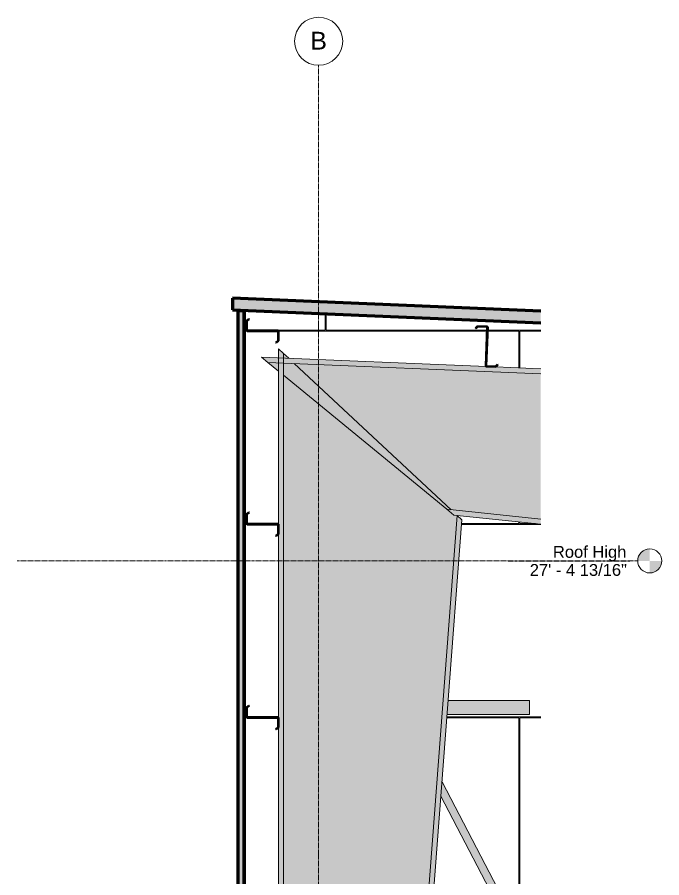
# Model space of a CAD drawing. Header units: inches. Extents: x 22688 to 23603, y -61 to 465.
# Drawn here: x 23141.7 to 23302.5, y 249.7 to 464.5 of the extents above; entities that cross this region are included whole.
import ezdxf

# ---------------------------------------------------------------- set-up
doc = ezdxf.new("R2010")
doc.units = ezdxf.units.IN
doc.header["$MEASUREMENT"] = 0
doc.linetypes.add('Grid Line 1_2_', pattern=[0.875, 0.5, -0.125, 0.125, -0.125])
for name, color, linetype, lineweight in [('A-FLOR-LEVL', 51, 'Continuous', 9), ('A-GLAZ-CWMG', 51, 'Continuous', 9), ('A-ROOF', 132, 'Continuous', 18), ('A-WALL', 113, 'Continuous', 18), ('A-WALL-PATT', 111, 'Continuous', 70), ('L-SITE-WALL', 31, 'Continuous', 18), ('Q-SPCQ', 91, 'Continuous', 9), ('S-BEAM', 12, 'Continuous', 9), ('S-COLS', 52, 'Continuous', 9), ('S-GRID', 1, 'Continuous', 9), ('S-GRID-IDEN', 1, 'Continuous', 9)]:
    doc.layers.add(name, color=color, linetype=linetype, lineweight=lineweight)
doc.styles.add('Arial', font='arial.ttf', dxfattribs={"height": 2.950599})
doc.styles.add('Arial_1', font='arial.ttf', dxfattribs={"height": 4.425898})
pattern_1 = [(45, (22007.282, 102), (-2.375879, 2.375879), []), (45, (22007.282, 105.6), (-2.375879, 2.375879), [])]

# ---------------------------------------------------------------- blocks, each defined once
blk = doc.blocks.new('Family7 - Family7-772884-Section 1 - Callout 3')
at = {"layer": 'S-BEAM'}
for points in [[(21199.24, 375.53), (21199.24, 376.78), (21129.55, 379.68), (21131.15, 378.36), (21188.53, 375.97)], [(21199.24, 338.01), (21199.24, 339.27), (21175.78, 341.72), (21177.54, 340.28)]]:
    blk.add_hatch(color=256, dxfattribs=at).paths.add_polyline_path(points, flags=0)
h = blk.add_hatch(color=256, dxfattribs=at)
h.paths.add_polyline_path([(21199.24, 339.27), (21199.24, 375.53), (21135.05, 378.2), (21135.05, 375.16), (21175.78, 341.72), (21189.54, 340.28)], flags=0)
h.paths.add_polyline_path([(21133.8, 376.19), (21133.8, 378.25), (21131.15, 378.36)], flags=0)
for p, q in [((21185.65, 377.34), (21129.55, 379.68)), ((21129.55, 379.68), (21131.15, 378.36)), ((21131.15, 378.36), (21133.8, 376.19)), ((21131.15, 378.36), (21199.24, 375.53)), ((21199.24, 376.78), (21188.02, 377.24)), ((21135.05, 375.16), (21175.78, 341.72)), ((21175.78, 341.72), (21177.54, 340.28)), ((21199.24, 339.27), (21175.78, 341.72)), ((21177.54, 340.28), (21199.24, 338.01))]:
    blk.add_line(p, q, dxfattribs=at)
blk = doc.blocks.new('Girt_Z - 8_D-V8-Section 1 - Callout 3')
at = {"layer": 'S-BEAM'}
h = blk.add_hatch(dxfattribs=at)
h.set_pattern_fill('FP_2', color=256, style=0, pattern_type=2)
h.set_pattern_definition(pattern_1)
h.paths.add_polyline_path([(21133.23, 286.77), (21133.8, 287.25), (21133.8, 289.62), (21133.75, 289.75), (21133.62, 289.8), (21125.99, 289.8), (21125.94, 289.83), (21125.91, 289.88), (21125.91, 292.2), (21126.45, 292.65), (21126.38, 292.73), (21125.8, 292.25), (21125.8, 289.88), (21125.86, 289.75), (21125.99, 289.7), (21133.62, 289.7), (21133.67, 289.67), (21133.69, 289.62), (21133.69, 287.3), (21133.16, 286.85)], flags=0)
at = {"layer": 'S-BEAM', "lineweight": 50}
for p, q in [((21126.38, 292.73), (21125.8, 292.25)), ((21125.8, 292.25), (21125.8, 289.88)), ((21125.91, 292.2), (21126.45, 292.65)), ((21125.91, 289.88), (21125.91, 292.2)), ((21126.45, 292.65), (21126.38, 292.73)), ((21133.62, 289.8), (21125.99, 289.8)), ((21125.99, 289.7), (21133.62, 289.7)), ((21133.69, 289.62), (21133.69, 287.3)), ((21133.8, 287.25), (21133.8, 289.62)), ((21133.69, 287.3), (21133.16, 286.85)), ((21133.16, 286.85), (21133.23, 286.77)), ((21133.23, 286.77), (21133.8, 287.25))]:
    blk.add_line(p, q, dxfattribs=at)
for centre, radius, start, end in [((21125.99, 289.88), 0.188, 180, 270), ((21125.99, 289.88), 0.0782, 183.0424, 270), ((21133.62, 289.62), 0.188, 0, 90), ((21133.62, 289.62), 0.0782, 2.1227, 90)]:
    blk.add_arc(centre, radius, start, end, dxfattribs=at)
blk = doc.blocks.new('Girt_Z - 8_D-V9-Section 1 - Callout 3')
at = {"layer": 'S-BEAM'}
h = blk.add_hatch(dxfattribs=at)
h.set_pattern_fill('FP_2', color=256, style=0, pattern_type=2)
h.set_pattern_definition(pattern_1)
h.paths.add_polyline_path([(21133.23, 335.02), (21133.8, 335.5), (21133.8, 337.87), (21133.75, 338), (21133.62, 338.05), (21125.99, 338.05), (21125.94, 338.08), (21125.91, 338.13), (21125.91, 340.45), (21126.45, 340.9), (21126.38, 340.98), (21125.8, 340.5), (21125.8, 338.13), (21125.86, 338), (21125.99, 337.95), (21133.62, 337.95), (21133.67, 337.92), (21133.69, 337.87), (21133.69, 335.55), (21133.16, 335.1)], flags=0)
at = {"layer": 'S-BEAM', "lineweight": 50}
for p, q in [((21126.38, 340.98), (21125.8, 340.5)), ((21125.8, 340.5), (21125.8, 338.13)), ((21125.91, 340.45), (21126.45, 340.9)), ((21125.91, 338.13), (21125.91, 340.45)), ((21126.45, 340.9), (21126.38, 340.98)), ((21133.62, 338.05), (21125.99, 338.05)), ((21125.99, 337.95), (21133.62, 337.95)), ((21133.69, 337.87), (21133.69, 335.55)), ((21133.8, 335.5), (21133.8, 337.87)), ((21133.69, 335.55), (21133.16, 335.1)), ((21133.16, 335.1), (21133.23, 335.02)), ((21133.23, 335.02), (21133.8, 335.5))]:
    blk.add_line(p, q, dxfattribs=at)
for centre, radius, start, end in [((21125.99, 338.13), 0.188, 180, 270), ((21125.99, 338.13), 0.0782, 183.0424, 270), ((21133.62, 337.87), 0.188, 0, 90), ((21133.62, 337.87), 0.0782, 2.1227, 90)]:
    blk.add_arc(centre, radius, start, end, dxfattribs=at)
blk = doc.blocks.new('Girt_Z - 8_D-816177-Section 1 - Callout 3')
at = {"layer": 'S-BEAM'}
h = blk.add_hatch(dxfattribs=at)
h.set_pattern_fill('FP_2', color=256, style=0, pattern_type=2)
h.set_pattern_definition(pattern_1)
h.paths.add_polyline_path([(21133.23, 383.27), (21133.8, 383.75), (21133.8, 386.12), (21133.75, 386.25), (21133.62, 386.3), (21125.99, 386.3), (21125.94, 386.33), (21125.91, 386.38), (21125.91, 388.7), (21126.45, 389.15), (21126.38, 389.23), (21125.8, 388.75), (21125.8, 386.38), (21125.86, 386.25), (21125.99, 386.2), (21133.62, 386.2), (21133.67, 386.17), (21133.69, 386.12), (21133.69, 383.8), (21133.16, 383.35)], flags=0)
at = {"layer": 'S-BEAM', "lineweight": 50}
for p, q in [((21126.38, 389.23), (21125.8, 388.75)), ((21125.91, 388.7), (21126.45, 389.15)), ((21126.45, 389.15), (21126.38, 389.23)), ((21125.8, 388.75), (21125.8, 386.38)), ((21125.91, 386.38), (21125.91, 388.7)), ((21133.62, 386.3), (21125.99, 386.3)), ((21125.99, 386.2), (21133.62, 386.2)), ((21133.69, 386.12), (21133.69, 383.8)), ((21133.8, 383.75), (21133.8, 386.12)), ((21133.69, 383.8), (21133.16, 383.35)), ((21133.16, 383.35), (21133.23, 383.27)), ((21133.23, 383.27), (21133.8, 383.75))]:
    blk.add_line(p, q, dxfattribs=at)
for centre, radius, start, end in [((21125.99, 386.38), 0.188, 180, 270), ((21125.99, 386.38), 0.0782, 183.0424, 270), ((21133.62, 386.12), 0.188, 0, 90), ((21133.62, 386.12), 0.0782, 2.1227, 90)]:
    blk.add_arc(centre, radius, start, end, dxfattribs=at)
blk = doc.blocks.new('Basketball_Backstop-Performance_Sports_Systems-3103-Ceiling_Hung - 27_-0_ to 27_-11 7_8_-706978-Section 1 - Callout 3')
at = {"layer": 'Q-SPCQ'}
for points in [[(21196.43, 290.5), (21196.43, 292.25), (21176, 292.25), (21175.87, 290.5), (21185.93, 290.5)], [(21196.43, 292.25), (21196.43, 294), (21176.14, 294), (21176, 292.25), (21185.93, 292.25)], [(21199.24, 222.3), (21199.24, 226.36), (21174.59, 273.67), (21174.32, 270.13), (21182.69, 254.06)]]:
    blk.add_hatch(color=256, dxfattribs=at).paths.add_polyline_path(points, flags=0)
for p, q in [((21196.43, 294), (21176.14, 294)), ((21196.43, 294), (21196.43, 292.25)), ((21196.43, 292.25), (21196.43, 290.5)), ((21175.87, 290.5), (21196.43, 290.5)), ((21199.24, 226.36), (21174.59, 273.67)), ((21174.32, 270.13), (21199.24, 222.3))]:
    blk.add_line(p, q, dxfattribs=at)
blk = doc.blocks.new('Rectangular Mullion - Profile_Polycarbonate_Upper and left-839482-Section 1 - Callout 3')
at = {"layer": 'A-GLAZ-CWMG'}
blk.add_hatch(color=256, dxfattribs=at).paths.add_polyline_path([(21125.19, 387.67), (21125.54, 387.67), (21125.54, 391.29), (21123.42, 391.29), (21123.42, 388.46), (21123.54, 388.46), (21123.54, 388.52), (21123.48, 388.52), (21123.48, 391.23), (21125.48, 391.23), (21125.48, 387.73), (21125.25, 387.73), (21125.25, 387.92), (21125.19, 387.92)], flags=0)
at = {"layer": 'A-GLAZ-CWMG', "lineweight": 30}
for p, q in [((21125.54, 391.29), (21123.42, 391.29)), ((21123.42, 391.29), (21123.42, 388.46)), ((21123.48, 388.52), (21123.48, 391.23)), ((21123.48, 391.23), (21125.48, 391.23)), ((21125.48, 391.23), (21125.48, 387.73)), ((21125.54, 387.67), (21125.54, 391.29)), ((21123.42, 388.46), (21123.54, 388.46)), ((21123.54, 388.52), (21123.48, 388.52)), ((21123.54, 388.46), (21123.54, 388.52)), ((21125.25, 387.92), (21125.19, 387.92)), ((21125.19, 387.92), (21125.19, 387.67)), ((21125.19, 387.67), (21125.54, 387.67)), ((21125.25, 387.73), (21125.25, 387.92)), ((21125.48, 387.73), (21125.25, 387.73))]:
    blk.add_line(p, q, dxfattribs=at)
blk = doc.blocks.new('Rectangular Mullion - Profile_Polycarbonate_right-836033-Section 1 - Callout 3')
at = {"layer": 'A-GLAZ-CWMG'}
h = blk.add_hatch(color=256, dxfattribs=at)
h.paths.add_polyline_path([(21123.48, 243.74), (21123.54, 243.74), (21123.54, 388.46), (21123.42, 388.46), (21123.42, 243.74)], flags=0)
h.paths.add_polyline_path([(21123.48, 388.52), (21123.54, 388.52), (21123.54, 391.23), (21123.48, 391.23), (21123.48, 389.23)], flags=0)
for points in [[(21123.54, 243.74), (21123.61, 243.74), (21123.61, 391.23), (21123.54, 391.23), (21123.54, 254.06)], [(21123.61, 243.74), (21125.19, 243.74), (21125.19, 391.23), (21123.61, 391.23), (21123.61, 244.08)], [(21125.19, 387.92), (21125.19, 387.92), (21125.19, 389.52)]]:
    blk.add_hatch(color=256, dxfattribs=at).paths.add_polyline_path(points, flags=0)
h = blk.add_hatch(color=256, dxfattribs=at)
h.paths.add_polyline_path([(21125.54, 243.74), (21125.54, 387.67), (21125.19, 387.67), (21125.19, 243.74), (21125.48, 243.74)], flags=0)
h.paths.add_polyline_path([(21125.25, 387.73), (21125.48, 387.73), (21125.48, 391.23), (21125.19, 391.23), (21125.19, 387.92), (21125.25, 387.92)], flags=0)
for p, q in [((21123.54, 388.52), (21123.54, 391.23)), ((21125.19, 387.92), (21125.19, 391.23)), ((21123.42, 243.74), (21123.42, 388.46)), ((21123.54, 243.74), (21123.54, 388.46)), ((21125.19, 387.67), (21125.19, 387.92)), ((21125.19, 243.74), (21125.19, 387.67))]:
    blk.add_line(p, q, dxfattribs=at)
blk = doc.blocks.new('Girt_Z - 10_D-835573-Section 1 - Callout 3')
at = {"layer": 'S-BEAM'}
blk.add_hatch(color=256, dxfattribs=at).paths.add_polyline_path([(21188.02, 377.24), (21188.53, 377.8), (21188.44, 377.87), (21187.97, 377.36), (21185.66, 377.45), (21185.6, 377.48), (21185.58, 377.53), (21185.98, 387.15), (21185.94, 387.28), (21185.81, 387.35), (21183.44, 387.44), (21182.93, 386.89), (21183.02, 386.82), (21183.49, 387.33), (21185.8, 387.24), (21185.86, 387.21), (21185.88, 387.15), (21185.48, 377.54), (21185.52, 377.4), (21185.65, 377.34)], flags=0)
at = {"layer": 'S-BEAM', "lineweight": 50}
for p, q in [((21183.44, 387.44), (21182.93, 386.89)), ((21182.93, 386.89), (21183.02, 386.82)), ((21183.02, 386.82), (21183.49, 387.33)), ((21185.81, 387.35), (21183.44, 387.44)), ((21183.49, 387.33), (21185.8, 387.24)), ((21185.88, 387.15), (21185.48, 377.54)), ((21185.58, 377.53), (21185.98, 387.15)), ((21185.65, 377.34), (21188.02, 377.24)), ((21187.97, 377.36), (21185.66, 377.45)), ((21188.44, 377.87), (21187.97, 377.36)), ((21188.02, 377.24), (21188.53, 377.8)), ((21188.53, 377.8), (21188.44, 377.87))]:
    blk.add_line(p, q, dxfattribs=at)
for centre, radius, start, end in [((21185.8, 387.16), 0.0782, 357.6141, 85.4913), ((21185.8, 387.16), 0.187, 357.6141, 87.6141), ((21185.66, 377.53), 0.188, 177.6141, 267.6141), ((21185.66, 377.53), 0.0782, 177.6141, 264.5717)]:
    blk.add_arc(centre, radius, start, end, dxfattribs=at)
blk = doc.blocks.new('Grid - Grid Head - Circle-14747-Section 1 - Callout 3')
at = {"layer": 'S-GRID-IDEN'}
blk.add_circle((21143.8, 458.54), 6, dxfattribs=at)
blk = doc.blocks.new('Level - Level Head - Circle-15001-Section 1 - Callout 3')
at = {"layer": 'A-FLOR-LEVL'}
h = blk.add_hatch(color=256, dxfattribs=at)
edge = h.paths.add_edge_path(flags=0)
edge.add_line((21226.42, 0), (21223.42, 0))
edge.add_arc((21226.42, 0), 3, 90, 180, ccw=False)
edge.add_line((21226.42, 3), (21226.42, 0))
h = blk.add_hatch(color=256, dxfattribs=at)
edge = h.paths.add_edge_path(flags=0)
edge.add_line((21226.42, -3), (21226.42, 0))
edge.add_line((21226.42, 0), (21229.42, 0))
edge.add_arc((21226.42, 0), 3, 270, 360, ccw=False)
blk.add_circle((21226.42, 0), 3, dxfattribs=at)

msp = doc.modelspace()

# ---------------------------------------------------------------- hatches: boundary and pattern name
at = {"layer": 'A-ROOF'}
msp.add_hatch(color=256, dxfattribs=at).paths.add_polyline_path([(23272.35, 388.29), (23272.35, 391.16), (23195.41, 394.37), (23195.41, 391.49), (23219.11, 390.5)], flags=0)
at = {"layer": 'A-WALL', "lineweight": 9, "transparency": 33554649}
msp.add_hatch(color=256, dxfattribs=at).paths.add_polyline_path([(23198.3, 241.56), (23198.3, 391.23), (23196.73, 391.23), (23196.73, 241.56)], flags=0)
at = {"layer": 'A-WALL-PATT', "lineweight": 9}
h = msp.add_hatch(dxfattribs=at)
h.set_pattern_fill('FP_6', color=256, style=0, pattern_type=2)
h.set_pattern_definition([(90, (22012.18, -723.5), (-193, -193), [48, -145]), (180, (22012.18, -723.5), (-2e-14, -193), [96.25, -96.75]), (270, (21915.93, -675.5), (-193, -193), [48, -145]), (180, (22012.18, -675.5), (-2e-14, -193), [96.25, -96.75]), (270, (21915.68, -675.5), (-193, -193), [48, -145]), (180, (21915.68, -675.5), (-2e-14, -193), [96.25, -96.75]), (90, (21819.43, -723.5), (-193, -193), [48, -145]), (180, (21915.68, -723.5), (-2e-14, -193), [96.25, -96.75]), (90, (21964.18, -675.25), (-193, -193), [48, -145]), (180, (22012.43, -675.25), (-2e-14, -193), [48.25, -144.75]), (180, (22012.43, -627.25), (-2e-14, -193), [48.25, -144.75]), (90, (21867.68, -675.25), (-193, -193), [48, -145]), (180, (21963.93, -675.25), (-2e-14, -193), [96.25, -96.75]), (270, (21963.93, -627.25), (-193, -193), [48, -145]), (180, (21963.93, -627.25), (-2e-14, -193), [96.25, -96.75]), (180, (21867.43, -675.25), (-2e-14, -193), [48, -145]), (270, (21867.43, -627.25), (-193, -193), [48, -145]), (180, (21867.43, -627.25), (-2e-14, -193), [48, -145]), (90, (22012.18, -627), (-193, -193), [48, -145]), (180, (22012.18, -627), (-2e-14, -193), [96.25, -96.75]), (270, (21915.93, -579), (-193, -193), [48, -145]), (180, (22012.18, -579), (-2e-14, -193), [96.25, -96.75]), (270, (21915.68, -579), (-193, -193), [48, -145]), (180, (21915.68, -579), (-2e-14, -193), [96.25, -96.75]), (270, (21819.43, -579), (-193, -193), [48, -145]), (180, (21915.68, -627), (-2e-14, -193), [96.25, -96.75]), (90, (21964.18, -578.75), (-193, -193), [48, -145]), (180, (22012.43, -578.75), (-2e-14, -193), [48.25, -144.75]), (180, (22012.43, -530.75), (-2e-14, -193), [48.25, -144.75]), (90, (21867.68, -578.75), (-193, -193), [48, -145]), (180, (21963.93, -578.75), (-2e-14, -193), [96.25, -96.75]), (270, (21963.93, -530.75), (-193, -193), [48, -145]), (180, (21963.93, -530.75), (-2e-14, -193), [96.25, -96.75]), (180, (21867.43, -578.75), (-2e-14, -193), [48, -145]), (270, (21867.43, -530.75), (-193, -193), [48, -145]), (180, (21867.43, -530.75), (-2e-14, -193), [48, -145])])
h.paths.add_polyline_path([(23251.5, 0), (23272.35, 0), (23272.35, 222.3), (23247.43, 270.13), (23226.91, 0)], flags=0)
h.paths.add_polyline_path([(23272.35, 226.36), (23272.35, 338.01), (23251.47, 340.2), (23252.67, 339.08), (23249.25, 294), (23269.54, 294), (23269.54, 290.5), (23248.98, 290.5), (23247.7, 273.67), (23257.92, 254.06)], flags=0)
h.paths.add_polyline_path([(23198.65, 241.25), (23206.8, 241.25), (23206.8, 241.37), (23206.78, 241.42), (23206.73, 241.45), (23199.1, 241.45), (23198.97, 241.5), (23198.91, 241.63), (23198.91, 244), (23199.49, 244.48), (23199.56, 244.4), (23199.02, 243.95), (23199.02, 241.63), (23199.05, 241.58), (23199.1, 241.55), (23206.73, 241.55), (23206.86, 241.5), (23206.91, 241.37), (23206.91, 287.25), (23206.34, 286.77), (23206.27, 286.85), (23206.8, 287.3), (23206.8, 289.62), (23206.78, 289.67), (23206.73, 289.7), (23199.1, 289.7), (23198.97, 289.75), (23198.91, 289.88), (23198.91, 292.25), (23199.49, 292.73), (23199.56, 292.65), (23199.02, 292.2), (23199.02, 289.88), (23199.05, 289.83), (23199.1, 289.8), (23206.73, 289.8), (23206.86, 289.75), (23206.91, 289.62), (23206.91, 335.5), (23206.34, 335.02), (23206.27, 335.1), (23206.8, 335.55), (23206.8, 337.87), (23206.78, 337.92), (23206.73, 337.95), (23199.1, 337.95), (23198.97, 338), (23198.91, 338.13), (23198.91, 340.5), (23199.49, 340.98), (23199.56, 340.9), (23199.02, 340.45), (23199.02, 338.13), (23199.05, 338.08), (23199.1, 338.05), (23206.73, 338.05), (23206.86, 338), (23206.91, 337.87), (23206.91, 376.19), (23202.66, 379.68), (23206.91, 379.5), (23206.91, 381.75), (23209.44, 379.4), (23258.77, 377.34), (23258.63, 377.4), (23258.59, 377.54), (23258.99, 387.15), (23258.97, 387.21), (23258.91, 387.24), (23256.6, 387.33), (23256.13, 386.82), (23256.05, 386.89), (23256.55, 387.44), (23258.92, 387.35), (23259.05, 387.28), (23259.1, 387.15), (23258.69, 377.53), (23258.71, 377.48), (23258.77, 377.45), (23261.08, 377.36), (23261.56, 377.87), (23261.64, 377.8), (23261.13, 377.24), (23272.35, 376.78), (23272.35, 388.29), (23198.65, 391.36), (23198.65, 241.5)], flags=0)
h.paths.add_polyline_path([(23206.34, 383.27), (23206.27, 383.35), (23206.8, 383.8), (23206.8, 386.12), (23206.78, 386.17), (23206.73, 386.2), (23199.1, 386.2), (23198.97, 386.25), (23198.91, 386.38), (23198.91, 388.75), (23199.49, 389.23), (23199.56, 389.15), (23199.02, 388.7), (23199.02, 386.38), (23199.05, 386.33), (23199.1, 386.3), (23206.73, 386.3), (23206.86, 386.25), (23206.91, 386.12), (23206.91, 383.75), (23206.73, 383.59)], flags=0)
at = {"layer": 'S-COLS'}
for points in [[(23208.16, 0), (23208.16, 380.58), (23206.91, 381.75), (23206.91, 241.25), (23207.54, 241.25), (23207.54, 0)], [(23225.66, 0), (23226.91, 0), (23252.67, 339.08), (23251.5, 340.17), (23231.72, 79.76)]]:
    msp.add_hatch(color=256, dxfattribs=at).paths.add_polyline_path(points, flags=0)
h = msp.add_hatch(color=256, dxfattribs=at)
h.paths.add_polyline_path([(23225.66, 0), (23251.5, 340.17), (23251.47, 340.2), (23250.65, 340.28), (23248.89, 341.72), (23249.96, 341.61), (23210.84, 378.09), (23208.16, 378.2), (23208.16, 0)], flags=0)
h.paths.add_polyline_path([(23209.44, 379.4), (23208.16, 380.58), (23208.16, 379.45)], flags=0)

# ---------------------------------------------------------------- linework, layer by layer
at = {"layer": 'A-ROOF', "lineweight": 70}
for p, q in [((23272.35, 391.16), (23195.41, 394.37)), ((23195.41, 394.37), (23195.41, 391.49)), ((23195.41, 391.49), (23272.35, 388.29))]:
    msp.add_line(p, q, dxfattribs=at)
at = {"layer": 'A-WALL', "lineweight": 70}
for p, q in [((23196.73, 391.23), (23196.73, 241.56)), ((23198.3, 391.23), (23196.73, 391.23)), ((23198.3, 241.56), (23198.3, 391.23))]:
    msp.add_line(p, q, dxfattribs=at)
at = {"layer": 'L-SITE-WALL'}
for p, q in [((23198.65, 391.36), (23198.65, 391.29)), ((23198.65, 387.67), (23198.65, 243.74))]:
    msp.add_line(p, q, dxfattribs=at)
at = {"layer": 'S-COLS'}
for p, q in [((23206.91, 381.75), (23206.91, 337.87)), ((23208.16, 380.58), (23206.91, 381.75)), ((23209.44, 379.4), (23208.16, 380.58)), ((23208.16, 0), (23208.16, 380.58)), ((23249.96, 341.61), (23210.84, 378.09)), ((23251.5, 340.17), (23225.66, 0)), ((23251.5, 340.17), (23251.47, 340.2)), ((23252.67, 339.08), (23251.5, 340.17)), ((23226.91, 0), (23252.67, 339.08)), ((23206.91, 335.5), (23206.91, 289.62)), ((23206.91, 287.25), (23206.91, 241.37))]:
    msp.add_line(p, q, dxfattribs=at)
at = {"layer": 'S-GRID', "linetype": 'Grid Line 1_2_'}
msp.add_line((23216.91, -60.62), (23216.91, 452.54), dxfattribs=at)

# ---------------------------------------------------------------- block references
at = {"layer": 'A-FLOR-LEVL'}
msp.add_blockref('Level - Level Head - Circle-15001-Section 1 - Callout 3', (2073.11, 328.83), dxfattribs=at)
at = {"layer": 'A-GLAZ-CWMG'}
for name in ['Rectangular Mullion - Profile_Polycarbonate_Upper and left-839482-Section 1 - Callout 3', 'Rectangular Mullion - Profile_Polycarbonate_right-836033-Section 1 - Callout 3']:
    msp.add_blockref(name, (2073.11, 0), dxfattribs=at)
at = {"layer": 'Q-SPCQ'}
msp.add_blockref('Basketball_Backstop-Performance_Sports_Systems-3103-Ceiling_Hung - 27_-0_ to 27_-11 7_8_-706978-Section 1 - Callout 3', (2073.11, 0), dxfattribs=at)
at = {"layer": 'S-BEAM'}
for name in ['Girt_Z - 8_D-816177-Section 1 - Callout 3', 'Girt_Z - 10_D-835573-Section 1 - Callout 3', 'Family7 - Family7-772884-Section 1 - Callout 3', 'Girt_Z - 8_D-V9-Section 1 - Callout 3', 'Girt_Z - 8_D-V8-Section 1 - Callout 3']:
    msp.add_blockref(name, (2073.11, 0), dxfattribs=at)
at = {"layer": 'S-GRID-IDEN'}
msp.add_blockref('Grid - Grid Head - Circle-14747-Section 1 - Callout 3', (2073.11, 0), dxfattribs=at)

# ---------------------------------------------------------------- next in the draw order: texts
at = {"layer": 'A-FLOR-LEVL', "insert": (23293.7, 332.56), "char_height": 2.951, "width": 21.816, "attachment_point": 3, "line_spacing_factor": 0.938532, "style": 'Arial', "bg_fill": 3, "box_fill_scale": 1.25, "bg_fill_color": 0, "bg_fill_transparency": 0}
msp.add_mtext('Roof High', dxfattribs=at)
at = {"layer": 'S-GRID-IDEN', "insert": (23216.91, 460.9), "char_height": 4.43, "width": 4.914, "attachment_point": 2, "line_spacing_factor": 0.938532, "style": 'Arial_1', "bg_fill": 3, "box_fill_scale": 1.25, "bg_fill_color": 0, "bg_fill_transparency": 0}
msp.add_mtext('B', dxfattribs=at)

# ---------------------------------------------------------------- next in the draw order: texts
at = {"layer": 'A-FLOR-LEVL', "insert": (23293.84, 328.05), "char_height": 2.9506, "width": 28.908, "attachment_point": 3, "line_spacing_factor": 0.938532, "style": 'Arial', "bg_fill": 3, "box_fill_scale": 1.25, "bg_fill_color": 0, "bg_fill_transparency": 0}
msp.add_mtext('27\' - 4 13/16"', dxfattribs=at)

# ---------------------------------------------------------------- next in the draw order: linework, layer by layer
at = {"layer": 'A-FLOR-LEVL', "linetype": 'Grid Line 1_2_'}
msp.add_line((23141.7, 328.83), (23296.53, 328.83), dxfattribs=at)

doc.saveas('drawing.dxf')
